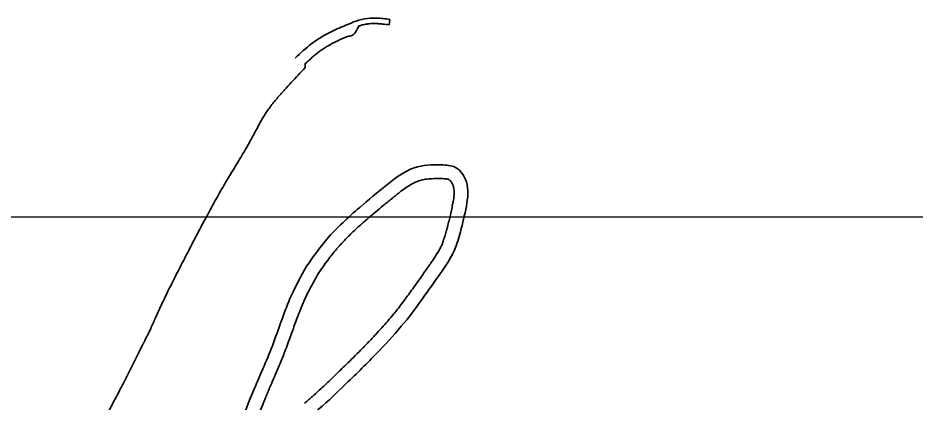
# Model space of a CAD drawing. Header units: millimetres. Extents: x 120281 to 1416367021, y -641565767 to 918373.
# Drawn here: x 1113285 to 1113923, y 870057 to 870331 of the extents above; entities that cross this region are included whole.
import ezdxf

# ---------------------------------------------------------------- set-up
doc = ezdxf.new("R2010")
doc.units = ezdxf.units.MM
doc.layers.add('0_Ном._пера__1', color=7, linetype='Continuous', lineweight=35)
doc.layers.add('размер', color=90, linetype='Continuous', lineweight=40)

msp = doc.modelspace()

# ---------------------------------------------------------------- linework, layer by layer
at = {"layer": '0_Ном._пера__1', "linetype": 'Continuous'}
msp.add_line((1113549.15831, 870329.67645), (1113548.6381, 870325.80469), dxfattribs=at)
for points, knots in [([(1113516.04048, 870324.74753), (1113520.96734, 870326.92695), (1113525.8942, 870329.10637), (1113531.12128, 870330.05966), (1113533.88731, 870330.56412), (1113536.73741, 870330.72523), (1113539.56264, 870330.63543), (1113542.78273, 870330.53307), (1113545.97052, 870330.10476), (1113549.15831, 870329.67645)], [0, 0, 0, 0, 1, 1, 1, 2, 2, 2, 3, 3, 3, 3]), ([(1113519.07642, 870317.54839), (1113521.44368, 870317.91542), (1113523.81094, 870318.28246), (1113525.59209, 870321.73845), (1113526.52641, 870323.55133), (1113527.29946, 870326.21418), (1113527.72562, 870325.19689), (1113527.77371, 870325.08211), (1113527.81728, 870324.92048), (1113527.86095, 870324.75885)], [0, 0, 0, 0, 1, 1, 1, 2, 2, 2, 3, 3, 3, 3]), ([(1113527.08374, 870324.99584), (1113527.14057, 870325.01436), (1113527.19739, 870325.03274), (1113527.25419, 870325.051), (1113528.02892, 870325.30004), (1113528.80751, 870325.52439), (1113529.57682, 870325.72174), (1113530.18246, 870325.8771), (1113530.78675, 870326.0153), (1113531.39057, 870326.13452), (1113531.7582, 870326.20711), (1113532.12539, 870326.27254), (1113532.49642, 870326.33157), (1113532.86744, 870326.3906), (1113533.2412, 870326.44312), (1113533.61737, 870326.4893), (1113534.36971, 870326.58166), (1113535.13165, 870326.64867), (1113535.8999, 870326.69194), (1113536.70717, 870326.7374), (1113537.52148, 870326.75663), (1113538.33894, 870326.75174), (1113539.26876, 870326.74616), (1113540.20074, 870326.70874), (1113541.14516, 870326.64544), (1113542.08958, 870326.58214), (1113543.04456, 870326.49343), (1113544.01121, 870326.38788), (1113545.52392, 870326.22271), (1113547.06504, 870326.01605), (1113548.6381, 870325.80469)], [0, 0, 0, 0, 1, 1, 1, 2, 2, 2, 3, 3, 3, 4, 4, 4, 5, 5, 5, 6, 6, 6, 7, 7, 7, 8, 8, 8, 9, 9, 9, 10, 10, 10, 10]), ([(1113481.96221, 870302.13037), (1113485.76403, 870305.74437), (1113489.56585, 870309.35837), (1113493.72549, 870312.53188), (1113498.26528, 870315.99542), (1113503.23129, 870318.93428), (1113508.39655, 870321.38922), (1113510.913, 870322.58523), (1113513.47674, 870323.66638), (1113516.04049, 870324.74753)], [0, 0, 0, 0, 1, 1, 1, 2, 2, 2, 3, 3, 3, 3]), ([(1113489.05868, 870298.09357), (1113490.00953, 870298.99294), (1113490.95059, 870299.87568), (1113491.88726, 870300.73501), (1113493.38275, 870302.10702), (1113494.8669, 870303.4192), (1113496.35866, 870304.64797), (1113496.86309, 870305.06347), (1113497.36838, 870305.46949), (1113497.87525, 870305.86524), (1113498.28924, 870306.18848), (1113498.70356, 870306.50425), (1113499.12352, 870306.81632), (1113499.54348, 870307.12838), (1113499.96809, 870307.43606), (1113500.39701, 870307.73934), (1113501.25486, 870308.34592), (1113502.1302, 870308.93494), (1113503.02129, 870309.50634), (1113504.80346, 870310.64913), (1113506.64861, 870311.72143), (1113508.54161, 870312.72298), (1113509.60082, 870313.28338), (1113510.67484, 870313.82158), (1113511.76133, 870314.33777), (1113513.86597, 870315.3377), (1113516.09374, 870316.28957), (1113518.41494, 870317.26935), (1113518.63464, 870317.36209), (1113518.85865, 870317.45506), (1113519.07998, 870317.54839)], [0, 0, 0, 0, 1, 1, 1, 2, 2, 2, 3, 3, 3, 4, 4, 4, 5, 5, 5, 6, 6, 6, 7, 7, 7, 8, 8, 8, 9, 9, 9, 10, 10, 10, 10]), ([(1113489.08343, 870295.44678), (1113487.4245, 870293.67923), (1113485.77046, 870291.91687), (1113484.12459, 870290.15551), (1113480.83284, 870286.63279), (1113477.57386, 870283.11404), (1113474.37283, 870279.56615), (1113473.90595, 870279.04868), (1113473.44023, 870278.53047), (1113472.976, 870278.01178), (1113472.09149, 870277.02351), (1113471.21944, 870276.04118), (1113470.36468, 870275.06226), (1113468.65516, 870273.10444), (1113467.01495, 870271.16013), (1113465.47902, 870269.21262), (1113464.52459, 870268.00245), (1113463.61035, 870266.79115), (1113462.74348, 870265.57509), (1113462.41077, 870265.10836), (1113462.08488, 870264.64091), (1113461.76645, 870264.17256), (1113461.44386, 870263.6981), (1113461.13082, 870263.22453), (1113460.81919, 870262.74168), (1113460.50756, 870262.25883), (1113460.19836, 870261.76826), (1113459.89201, 870261.27024), (1113459.27932, 870260.27421), (1113458.67608, 870259.24844), (1113458.07746, 870258.19609), (1113456.84787, 870256.03453), (1113455.63848, 870253.76052), (1113454.40019, 870251.40762), (1113453.86237, 870250.38571), (1113453.31895, 870249.34899), (1113452.76521, 870248.30048), (1113452.22448, 870247.27661), (1113451.67416, 870246.24146), (1113451.109, 870245.19805), (1113450.85716, 870244.73311), (1113450.60105, 870244.26685), (1113450.34573, 870243.80333), (1113450.09041, 870243.33982), (1113449.83392, 870242.87785), (1113449.57646, 870242.41768), (1113449.06154, 870241.49736), (1113448.54364, 870240.58372), (1113448.02173, 870239.67589), (1113446.97789, 870237.86026), (1113445.9223, 870236.06835), (1113444.86272, 870234.2954), (1113442.74356, 870230.74951), (1113440.60934, 870227.27912), (1113438.52049, 870223.84728), (1113437.90989, 870222.8441), (1113437.30336, 870221.8442), (1113436.70188, 870220.84676), (1113436.17666, 870219.97578), (1113435.6552, 870219.1063), (1113435.13549, 870218.2339), (1113434.61579, 870217.36149), (1113434.09906, 870216.48734), (1113433.58356, 870215.61156), (1113432.55257, 870213.85998), (1113431.52886, 870212.10181), (1113430.51347, 870210.33747), (1113428.48268, 870206.80877), (1113426.48159, 870203.25547), (1113424.50374, 870199.68141), (1113420.54804, 870192.53328), (1113416.68549, 870185.30211), (1113412.86445, 870178.01935), (1113410.70018, 870173.89432), (1113408.54923, 870169.75276), (1113406.40203, 870165.60044), (1113405.3822, 870163.62827), (1113404.36318, 870161.65367), (1113403.34401, 870159.67727), (1113401.30569, 870155.72448), (1113399.27534, 870151.78258), (1113397.27252, 870147.84566), (1113395.2697, 870143.90874), (1113393.29392, 870139.9759), (1113391.36346, 870136.03862), (1113390.61627, 870134.5147), (1113389.87723, 870132.99006), (1113389.14463, 870131.46431), (1113387.6794, 870128.41279), (1113386.24393, 870125.35675), (1113384.84912, 870122.29216), (1113384.36217, 870121.22226), (1113383.88463, 870120.15094), (1113383.4076, 870119.0788), (1113383.18341, 870118.57492), (1113382.94332, 870118.07223), (1113382.72146, 870117.56779), (1113382.45409, 870116.95986), (1113382.20338, 870116.34408), (1113381.93179, 870115.72159), (1113381.6602, 870115.09911), (1113381.39868, 870114.46874), (1113381.11948, 870113.83209), (1113380.56109, 870112.55878), (1113379.96336, 870111.25975), (1113379.35459, 870109.93905), (1113379.12287, 870109.43634), (1113378.84047, 870108.93297), (1113378.60195, 870108.43151)], [0, 0, 0, 0, 1, 1, 1, 2, 2, 2, 3, 3, 3, 4, 4, 4, 5, 5, 5, 6, 6, 6, 7, 7, 7, 8, 8, 8, 9, 9, 9, 10, 10, 10, 11, 11, 11, 12, 12, 12, 13, 13, 13, 14, 14, 14, 15, 15, 15, 16, 16, 16, 17, 17, 17, 18, 18, 18, 19, 19, 19, 20, 20, 20, 21, 21, 21, 22, 22, 22, 23, 23, 23, 24, 24, 24, 25, 25, 25, 26, 26, 26, 27, 27, 27, 28, 28, 28, 29, 29, 29, 30, 30, 30, 31, 31, 31, 32, 32, 32, 33, 33, 33, 34, 34, 34, 35, 35, 35, 36, 36, 36, 36]), ([(1113489.08343, 870295.44678), (1113488.99481, 870297.35438), (1113488.90618, 870299.26198), (1113489.60123, 870298.60586), (1113489.6502, 870298.55963), (1113489.70309, 870298.50066), (1113489.75596, 870298.4417)], [0, 0, 0, 0, 1, 1, 1, 2, 2, 2, 2]), ([(1113490.09518, 870154.40053), (1113494.66672, 870160.90907), (1113499.23827, 870167.41761), (1113504.39175, 870173.44984), (1113511.45454, 870181.71695), (1113519.61035, 870189.08945), (1113527.83461, 870196.16328), (1113533.99725, 870201.46388), (1113540.19834, 870206.59678), (1113546.66026, 870211.77876), (1113552.85601, 870216.74729), (1113559.29155, 870221.76093), (1113566.55211, 870224.20017), (1113572.52745, 870226.20764), (1113579.06159, 870226.47144), (1113585.73463, 870226.32956), (1113589.22695, 870226.2553), (1113592.75732, 870226.06993), (1113595.67834, 870224.55507), (1113599.41559, 870222.61691), (1113602.15537, 870218.50244), (1113603.4941, 870214.26305), (1113605.29553, 870208.5584), (1113604.56006, 870202.62755), (1113603.4941, 870196.87307), (1113602.35425, 870190.7197), (1113600.83651, 870184.76798), (1113599.22936, 870178.7733), (1113598.03622, 870174.32292), (1113596.79383, 870169.84886), (1113594.96904, 870165.6421), (1113592.33765, 870159.57584), (1113588.49522, 870154.06541), (1113584.66844, 870148.60702), (1113580.65441, 870142.88155), (1113576.65757, 870137.21334), (1113572.59235, 870131.57194), (1113568.34824, 870125.68228), (1113564.02961, 870119.82185), (1113559.44568, 870114.18197), (1113553.84132, 870107.2866), (1113547.84039, 870100.7209), (1113541.68621, 870094.30771), (1113534.49774, 870086.81671), (1113527.10016, 870079.53379), (1113519.66199, 870072.30407), (1113512.69991, 870065.5371), (1113505.70226, 870058.81674), (1113498.35151, 870052.42981), (1113489.8408, 870045.03501), (1113480.85676, 870038.08718), (1113472.77629, 870030.42617), (1113466.14389, 870024.13807), (1113460.12021, 870017.36952), (1113451.81824, 870012.3264), (1113448.61997, 870010.38358), (1113445.08366, 870008.69681), (1113443.05533, 870006.24215), (1113442.2246, 870005.23681), (1113441.64388, 870004.10307), (1113439.45289, 870003.76583), (1113438.33237, 870003.59336), (1113436.75556, 870003.63029), (1113437.21696, 870003.38364)], [0, 0, 0, 0, 1, 1, 1, 2, 2, 2, 3, 3, 3, 4, 4, 4, 5, 5, 5, 6, 6, 6, 7, 7, 7, 8, 8, 8, 9, 9, 9, 10, 10, 10, 11, 11, 11, 12, 12, 12, 13, 13, 13, 14, 14, 14, 15, 15, 15, 16, 16, 16, 17, 17, 17, 18, 18, 18, 19, 19, 19, 20, 20, 20, 21, 21, 21, 21]), ([(1113498.08711, 870148.78706), (1113500.43768, 870152.13358), (1113502.74248, 870155.41316), (1113505.07528, 870158.56408), (1113506.11666, 870159.97068), (1113507.16347, 870161.35171), (1113508.2217, 870162.70225), (1113509.23062, 870163.98986), (1113510.2499, 870165.24974), (1113511.28456, 870166.47805), (1113511.73267, 870167.01004), (1113512.18343, 870167.53567), (1113512.64096, 870168.05978), (1113513.09848, 870168.58389), (1113513.56177, 870169.10543), (1113514.03056, 870169.62456), (1113514.96814, 870170.66282), (1113515.92773, 870171.6914), (1113516.907, 870172.71144), (1113518.86555, 870174.75151), (1113520.90302, 870176.75738), (1113523.00004, 870178.73852), (1113524.98179, 870180.61077), (1113527.01667, 870182.46092), (1113529.08754, 870184.29773), (1113530.74986, 870185.77216), (1113532.43534, 870187.23802), (1113534.13493, 870188.70028), (1113537.5341, 870191.6248), (1113540.94702, 870194.4991), (1113544.41299, 870197.3612), (1113545.36182, 870198.14472), (1113546.31456, 870198.92735), (1113547.27227, 870199.70992), (1113548.19076, 870200.46044), (1113549.11368, 870201.21092), (1113550.04183, 870201.96201), (1113550.61394, 870202.42497), (1113551.18756, 870202.88824), (1113551.76378, 870203.35185), (1113552.12152, 870203.63967), (1113552.48016, 870203.92804), (1113552.83924, 870204.21594), (1113553.19832, 870204.50382), (1113553.55482, 870204.78963), (1113553.91039, 870205.07304), (1113554.62154, 870205.63987), (1113555.32804, 870206.19656), (1113556.02622, 870206.73951), (1113557.42257, 870207.82539), (1113558.79401, 870208.85543), (1113560.1407, 870209.79996), (1113561.48738, 870210.7445), (1113562.80869, 870211.60318), (1113564.09924, 870212.35267), (1113565.38978, 870213.10216), (1113566.64857, 870213.7421), (1113567.87316, 870214.26129), (1113569.09776, 870214.78048), (1113570.25965, 870215.16923), (1113571.54421, 870215.49026), (1113572.82877, 870215.81128), (1113574.20825, 870216.05531), (1113575.68158, 870216.22992), (1113577.1549, 870216.40453), (1113578.72096, 870216.50942), (1113580.36743, 870216.55912), (1113582.0139, 870216.60882), (1113583.74112, 870216.6034), (1113585.53201, 870216.56527), (1113586.33266, 870216.54822), (1113587.06739, 870216.5257), (1113587.72458, 870216.48762), (1113588.38181, 870216.44955), (1113588.96514, 870216.39541), (1113589.44782, 870216.32782), (1113589.85177, 870216.27126), (1113590.17985, 870216.20539), (1113590.44378, 870216.13921), (1113590.7077, 870216.07303), (1113590.89595, 870216.00774), (1113591.02382, 870215.95512)], [0, 0, 0, 0, 1, 1, 1, 2, 2, 2, 3, 3, 3, 4, 4, 4, 5, 5, 5, 6, 6, 6, 7, 7, 7, 8, 8, 8, 9, 9, 9, 10, 10, 10, 11, 11, 11, 12, 12, 12, 13, 13, 13, 14, 14, 14, 15, 15, 15, 16, 16, 16, 17, 17, 17, 18, 18, 18, 19, 19, 19, 20, 20, 20, 21, 21, 21, 22, 22, 22, 23, 23, 23, 24, 24, 24, 25, 25, 25, 26, 26, 26, 27, 27, 27, 27]), ([(1113591.72256, 870215.50283), (1113591.88551, 870215.35889), (1113592.07124, 870215.17224), (1113592.26566, 870214.94459), (1113592.46006, 870214.71696), (1113592.65838, 870214.44837), (1113592.85728, 870214.14747), (1113593.05617, 870213.84658), (1113593.24814, 870213.5142), (1113593.42941, 870213.16063), (1113593.59044, 870212.84656), (1113593.73988, 870212.51615), (1113593.87485, 870212.18008), (1113593.97803, 870211.92315), (1113594.07718, 870211.66153), (1113594.16103, 870211.40253), (1113594.24197, 870211.1525), (1113594.30445, 870210.90074), (1113594.36955, 870210.64318), (1113594.43466, 870210.38563), (1113594.47047, 870210.12502), (1113594.52108, 870209.85575)], [0, 0, 0, 0, 1, 1, 1, 2, 2, 2, 3, 3, 3, 4, 4, 4, 5, 5, 5, 6, 6, 6, 7, 7, 7, 7]), ([(1113594.55321, 870209.85442), (1113594.65462, 870209.31586), (1113594.72771, 870208.75072), (1113594.77273, 870208.15265), (1113594.81776, 870207.55459), (1113594.82276, 870206.92419), (1113594.81143, 870206.25956), (1113594.8001, 870205.59494), (1113594.7645, 870204.89699), (1113594.69924, 870204.16732), (1113594.59442, 870202.99547), (1113594.42335, 870201.74264), (1113594.20355, 870200.4225)], [0, 0, 0, 0, 1, 1, 1, 2, 2, 2, 3, 3, 3, 4, 4, 4, 4]), ([(1113594.19277, 870200.42195), (1113594.12142, 870199.99287), (1113594.04515, 870199.55664), (1113593.96492, 870199.11364), (1113593.9029, 870198.77113), (1113593.79457, 870198.42279), (1113593.72873, 870198.07689)], [0, 0, 0, 0, 1, 1, 1, 2, 2, 2, 2]), ([(1113593.58468, 870197.04097), (1113593.44816, 870196.34957), (1113593.30642, 870195.65843), (1113593.15986, 870194.96706), (1113592.86674, 870193.58431), (1113592.55396, 870192.20072), (1113592.22547, 870190.81218), (1113591.56848, 870188.03508), (1113590.84521, 870185.23863), (1113590.0879, 870182.39448)], [0, 0, 0, 0, 1, 1, 1, 2, 2, 2, 3, 3, 3, 3]), ([(1113590.19984, 870182.39259), (1113590.10453, 870182.03329), (1113590.00865, 870181.67323), (1113589.91227, 870181.31235), (1113589.71947, 870180.59046), (1113589.42237, 870179.87986), (1113589.22993, 870179.17959), (1113588.85703, 870177.8227), (1113588.47373, 870176.50962), (1113588.08292, 870175.24759), (1113587.85517, 870174.51212), (1113587.62951, 870173.7936), (1113587.3894, 870173.09503), (1113587.18857, 870172.51073), (1113586.98209, 870171.94037), (1113586.77019, 870171.3838), (1113586.56356, 870170.84107), (1113586.35502, 870170.31105), (1113586.13605, 870169.79594)], [0, 0, 0, 0, 1, 1, 1, 2, 2, 2, 3, 3, 3, 4, 4, 4, 5, 5, 5, 6, 6, 6, 6]), ([(1113585.49596, 870168.38942), (1113585.27496, 870167.91925), (1113585.04294, 870167.44749), (1113584.80037, 870166.97383), (1113584.31521, 870166.02648), (1113583.78643, 870165.07176), (1113583.22161, 870164.10749), (1113582.18653, 870162.34039), (1113581.02446, 870160.54231), (1113579.77955, 870158.70186), (1113579.27333, 870157.95347), (1113578.74244, 870157.19815), (1113578.21196, 870156.43453)], [0, 0, 0, 0, 1, 1, 1, 2, 2, 2, 3, 3, 3, 4, 4, 4, 4]), ([(1113586.39313, 870169.77135), (1113586.29287, 870169.53514), (1113586.19134, 870169.30218), (1113586.08653, 870169.06781), (1113585.98169, 870168.83337), (1113585.51044, 870168.62152), (1113585.39985, 870168.38642)], [0, 0, 0, 0, 1, 1, 1, 2, 2, 2, 2]), ([(1113490.09518, 870154.40053), (1113486.2547, 870147.46713), (1113482.41422, 870140.53372), (1113479.17339, 870133.3351), (1113474.28786, 870122.48322), (1113470.76505, 870111.02862), (1113466.54218, 870099.86903), (1113462.33158, 870088.74187), (1113457.425, 870077.908), (1113452.81395, 870066.9504), (1113449.0595, 870058.02843), (1113445.501, 870049.02443), (1113441.83048, 870040.06692), (1113438.75242, 870032.55526), (1113435.5956, 870025.0763), (1113432.49915, 870017.57246), (1113427.39478, 870005.20266), (1113422.45447, 869992.76524), (1113417.66949, 869980.2667), (1113415.46517, 869974.50895), (1113413.29381, 869968.73823), (1113411.27237, 869962.91448), (1113410.71144, 869961.29843), (1113410.16206, 869959.67829), (1113409.59381, 869958.06484), (1113408.48104, 869954.90532), (1113407.29591, 869951.77144), (1113406.04718, 869948.66195), (1113404.15857, 869943.95907), (1113402.12442, 869939.31199), (1113400.31535, 869934.58498), (1113394.97605, 869920.63361), (1113391.59752, 869905.98598), (1113387.0409, 869891.73489), (1113383.68785, 869881.24805), (1113379.69687, 869870.97593), (1113376.4275, 869860.47749), (1113373.90623, 869852.38129), (1113371.81414, 869844.1505), (1113369.72202, 869835.91972)], [0, 0, 0, 0, 1, 1, 1, 2, 2, 2, 3, 3, 3, 4, 4, 4, 5, 5, 5, 6, 6, 6, 7, 7, 7, 8, 8, 8, 9, 9, 9, 10, 10, 10, 11, 11, 11, 12, 12, 12, 13, 13, 13, 13]), ([(1113578.24709, 870156.43319), (1113577.87635, 870155.89929), (1113577.5005, 870155.36138), (1113577.12071, 870154.819), (1113576.81517, 870154.38264), (1113576.45392, 870153.94177), (1113576.14622, 870153.50325), (1113575.83848, 870153.06467), (1113575.48139, 870152.63207), (1113575.17382, 870152.19446)], [0, 0, 0, 0, 1, 1, 1, 2, 2, 2, 3, 3, 3, 3]), ([(1113498.63849, 870149.66831), (1113497.53174, 870147.67024), (1113496.43585, 870145.69162), (1113495.3648, 870143.72637), (1113494.43263, 870142.01596), (1113493.51928, 870140.3157), (1113492.63347, 870138.62191), (1113491.80751, 870137.04255), (1113491.0055, 870135.46883), (1113490.23413, 870133.8979), (1113489.49079, 870132.38408), (1113488.7759, 870130.87286), (1113488.09503, 870129.36169), (1113486.73329, 870126.33934), (1113485.46371, 870123.21787), (1113484.23874, 870120.01468), (1113483.01377, 870116.81148), (1113481.83386, 870113.52757), (1113480.64778, 870110.18599), (1113479.4617, 870106.84441), (1113478.26945, 870103.4452), (1113477.0144, 870100.01276), (1113476.67834, 870099.09365), (1113476.33766, 870098.17218), (1113475.99138, 870097.24881), (1113475.70549, 870096.4865), (1113475.4158, 870095.72272), (1113475.12369, 870094.96266), (1113474.83158, 870094.20261), (1113474.53638, 870093.44501), (1113474.23956, 870092.68973), (1113473.64591, 870091.17917), (1113473.04375, 870089.67788), (1113472.43509, 870088.18485), (1113471.21777, 870085.19878), (1113469.97558, 870082.2457), (1113468.72766, 870079.3175), (1113467.70194, 870076.91068), (1113466.6724, 870074.52067), (1113465.64947, 870072.14309), (1113464.82386, 870070.22412), (1113464.00257, 870068.31324), (1113463.19084, 870066.40824), (1113462.70587, 870065.27008), (1113462.22402, 870064.13448), (1113461.7468, 870062.9996), (1113461.26958, 870061.86472), (1113460.79537, 870060.72676), (1113460.32245, 870059.58603), (1113459.37662, 870057.30456), (1113458.43806, 870055.01193), (1113457.50167, 870052.71028), (1113455.62889, 870048.10698), (1113453.76475, 870043.46759), (1113451.8669, 870038.8098), (1113451.1675, 870037.0933), (1113450.46233, 870035.37305), (1113449.75547, 870033.659), (1113449.04862, 870031.94496), (1113448.33993, 870030.23513), (1113447.63066, 870028.52882), (1113446.21211, 870025.11621), (1113444.79181, 870021.71771), (1113443.38319, 870018.32795), (1113442.12416, 870015.29815), (1113440.87634, 870012.27713), (1113439.63847, 870009.24907), (1113438.40059, 870006.22101), (1113437.17268, 870003.18877), (1113435.95417, 870000.15248), (1113433.51716, 869994.07989), (1113431.11851, 869987.99105), (1113428.7574, 869981.88669), (1113428.1818, 869980.39854), (1113427.60926, 869978.90947), (1113427.03811, 869977.41949), (1113426.41826, 869975.80247), (1113425.80115, 869974.18701), (1113425.19169, 869972.5757), (1113424.58223, 869970.9644), (1113423.97931, 869969.35618), (1113423.38581, 869967.75016), (1113423.02504, 869966.77392), (1113422.66783, 869965.79838), (1113422.31446, 869964.82358), (1113422.02734, 869964.03154), (1113421.73566, 869963.24022), (1113421.45404, 869962.44892)], [0, 0, 0, 0, 1, 1, 1, 2, 2, 2, 3, 3, 3, 4, 4, 4, 5, 5, 5, 6, 6, 6, 7, 7, 7, 8, 8, 8, 9, 9, 9, 10, 10, 10, 11, 11, 11, 12, 12, 12, 13, 13, 13, 14, 14, 14, 15, 15, 15, 16, 16, 16, 17, 17, 17, 18, 18, 18, 19, 19, 19, 20, 20, 20, 21, 21, 21, 22, 22, 22, 23, 23, 23, 24, 24, 24, 25, 25, 25, 26, 26, 26, 27, 27, 27, 28, 28, 28, 29, 29, 29, 29]), ([(1113575.25898, 870152.19177), (1113574.64442, 870151.31653), (1113574.03037, 870150.44303), (1113573.41651, 870149.57117), (1113572.18877, 870147.82742), (1113570.95491, 870146.08991), (1113569.72623, 870144.35836), (1113568.5327, 870142.67635), (1113567.3387, 870140.99961), (1113566.13972, 870139.32735), (1113565.13094, 870137.92038), (1113564.11742, 870136.51499), (1113563.10473, 870135.11913), (1113562.09203, 870133.72327), (1113561.0777, 870132.33614), (1113560.05936, 870130.96005), (1113558.02271, 870128.2079), (1113555.97095, 870125.50049), (1113553.88261, 870122.85768), (1113553.21348, 870122.01091), (1113552.54243, 870121.17046), (1113551.86543, 870120.33757), (1113550.51145, 870118.6718), (1113549.12793, 870117.0209), (1113547.72026, 870115.38196), (1113544.90491, 870112.10406), (1113541.98809, 870108.87496), (1113539.00014, 870105.67403), (1113537.30964, 870103.86304), (1113535.59585, 870102.06018), (1113533.86562, 870100.26449), (1113532.1354, 870098.46881), (1113530.39148, 870096.68199), (1113528.63385, 870094.90176), (1113525.11857, 870091.34129), (1113521.55177, 870087.80751), (1113517.95521, 870084.28283), (1113516.73309, 870083.08514), (1113515.50485, 870081.88895), (1113514.2763, 870080.69268), (1113513.27259, 870079.71535), (1113512.24955, 870078.73799), (1113511.24534, 870077.76433), (1113510.24119, 870076.79074), (1113509.25725, 870075.81952), (1113508.25406, 870074.85376), (1113506.24764, 870072.92223), (1113504.24096, 870071.00837), (1113502.22676, 870069.11854), (1113500.84487, 870067.82199), (1113499.45408, 870066.53693), (1113498.06264, 870065.26518), (1113496.94894, 870064.24729), (1113495.83826, 870063.23772), (1113494.71574, 870062.23802), (1113493.99273, 870061.59411), (1113493.26003, 870060.95408), (1113492.53247, 870060.31848), (1113491.91559, 870059.77957), (1113491.23903, 870059.2433), (1113490.61466, 870058.70699), (1113489.99021, 870058.17059), (1113489.32081, 870057.6421), (1113488.68797, 870057.10582)], [0, 0, 0, 0, 1, 1, 1, 2, 2, 2, 3, 3, 3, 4, 4, 4, 5, 5, 5, 6, 6, 6, 7, 7, 7, 8, 8, 8, 9, 9, 9, 10, 10, 10, 11, 11, 11, 12, 12, 12, 13, 13, 13, 14, 14, 14, 15, 15, 15, 16, 16, 16, 17, 17, 17, 18, 18, 18, 19, 19, 19, 20, 20, 20, 21, 21, 21, 21]), ([(1113378.67186, 870108.42686), (1113378.43349, 870107.92538), (1113378.19375, 870107.42842), (1113377.95326, 870106.93567), (1113377.47226, 870105.95016), (1113376.95376, 870104.98223), (1113376.47124, 870104.0283)], [0, 0, 0, 0, 1, 1, 1, 2, 2, 2, 2]), ([(1113376.49509, 870104.02683), (1113376.02131, 870103.08979), (1113375.54899, 870102.16692), (1113375.08213, 870101.2563), (1113374.78411, 870100.67501), (1113374.43195, 870100.10326), (1113374.13917, 870099.53158)], [0, 0, 0, 0, 1, 1, 1, 2, 2, 2, 2]), ([(1113372.76871, 870096.74784), (1113372.29915, 870095.81858), (1113371.8309, 870094.88632), (1113371.36335, 870093.95135), (1113370.42826, 870092.08143), (1113369.49843, 870090.2003), (1113368.56422, 870088.31107), (1113366.6958, 870084.53261), (1113364.8188, 870080.72041), (1113362.89393, 870076.89457), (1113362.32384, 870075.76146), (1113361.73632, 870074.62788), (1113361.15652, 870073.49297), (1113360.5603, 870072.32591), (1113359.97425, 870071.15592), (1113359.37033, 870069.99508), (1113358.7664, 870068.8342), (1113358.14536, 870067.67978), (1113357.53968, 870066.53022), (1113356.32838, 870064.23117), (1113355.13051, 870061.95266), (1113353.93277, 870059.68829), (1113353.18382, 870058.2724), (1113352.43965, 870056.86177), (1113351.7042, 870055.4552), (1113351.12538, 870054.34817), (1113350.53943, 870053.24512), (1113349.96969, 870052.13813), (1113348.89904, 870050.05791), (1113347.85356, 870047.96978), (1113346.80888, 870045.8749), (1113344.71951, 870041.68515), (1113342.68184, 870037.46684), (1113340.6924, 870033.22275), (1113336.71353, 870024.73456), (1113332.92997, 870016.14299), (1113329.32428, 870007.46955), (1113328.80063, 870006.20991), (1113328.2705, 870004.94917), (1113327.75423, 870003.68616), (1113327.41273, 870002.85069), (1113327.06811, 870002.01291), (1113326.72971, 870001.17605)], [0, 0, 0, 0, 1, 1, 1, 2, 2, 2, 3, 3, 3, 4, 4, 4, 5, 5, 5, 6, 6, 6, 7, 7, 7, 8, 8, 8, 9, 9, 9, 10, 10, 10, 11, 11, 11, 12, 12, 12, 13, 13, 13, 14, 14, 14, 14]), ([(1113374.18258, 870099.53062), (1113373.94473, 870099.06586), (1113373.70941, 870098.60472), (1113373.47398, 870098.14163), (1113373.2385, 870097.67846), (1113372.97506, 870097.21299), (1113372.74011, 870096.74837)], [0, 0, 0, 0, 1, 1, 1, 2, 2, 2, 2])]:
    msp.add_open_spline(points, degree=3, knots=knots, dxfattribs=at)
for points in [[(1113590.83356, 870215.96153), (1113590.85067, 870215.95318), (1113590.86573, 870215.94544), (1113590.87916, 870215.93824)], [(1113590.87732, 870215.95545), (1113590.91786, 870215.93865), (1113590.95218, 870215.92317), (1113590.98112, 870215.90926)], [(1113591.24598, 870215.88582), (1113591.28012, 870215.86823), (1113591.32138, 870215.84511), (1113591.36956, 870215.81501)], [(1113591.29323, 870215.8147), (1113591.39876, 870215.74838), (1113591.53828, 870215.64735), (1113591.70108, 870215.50343)], [(1113593.54428, 870198.08496), (1113593.47783, 870197.73909), (1113593.41003, 870197.39336), (1113593.34092, 870197.04769)]]:
    msp.add_open_spline(points, degree=3, dxfattribs=at)
at = {"layer": 'размер', "color": 0, "lineweight": 30}
msp.add_line((1108571.69956, 870189.35393), (1115076.14236, 870189.35393), dxfattribs=at)

doc.saveas('drawing.dxf')
